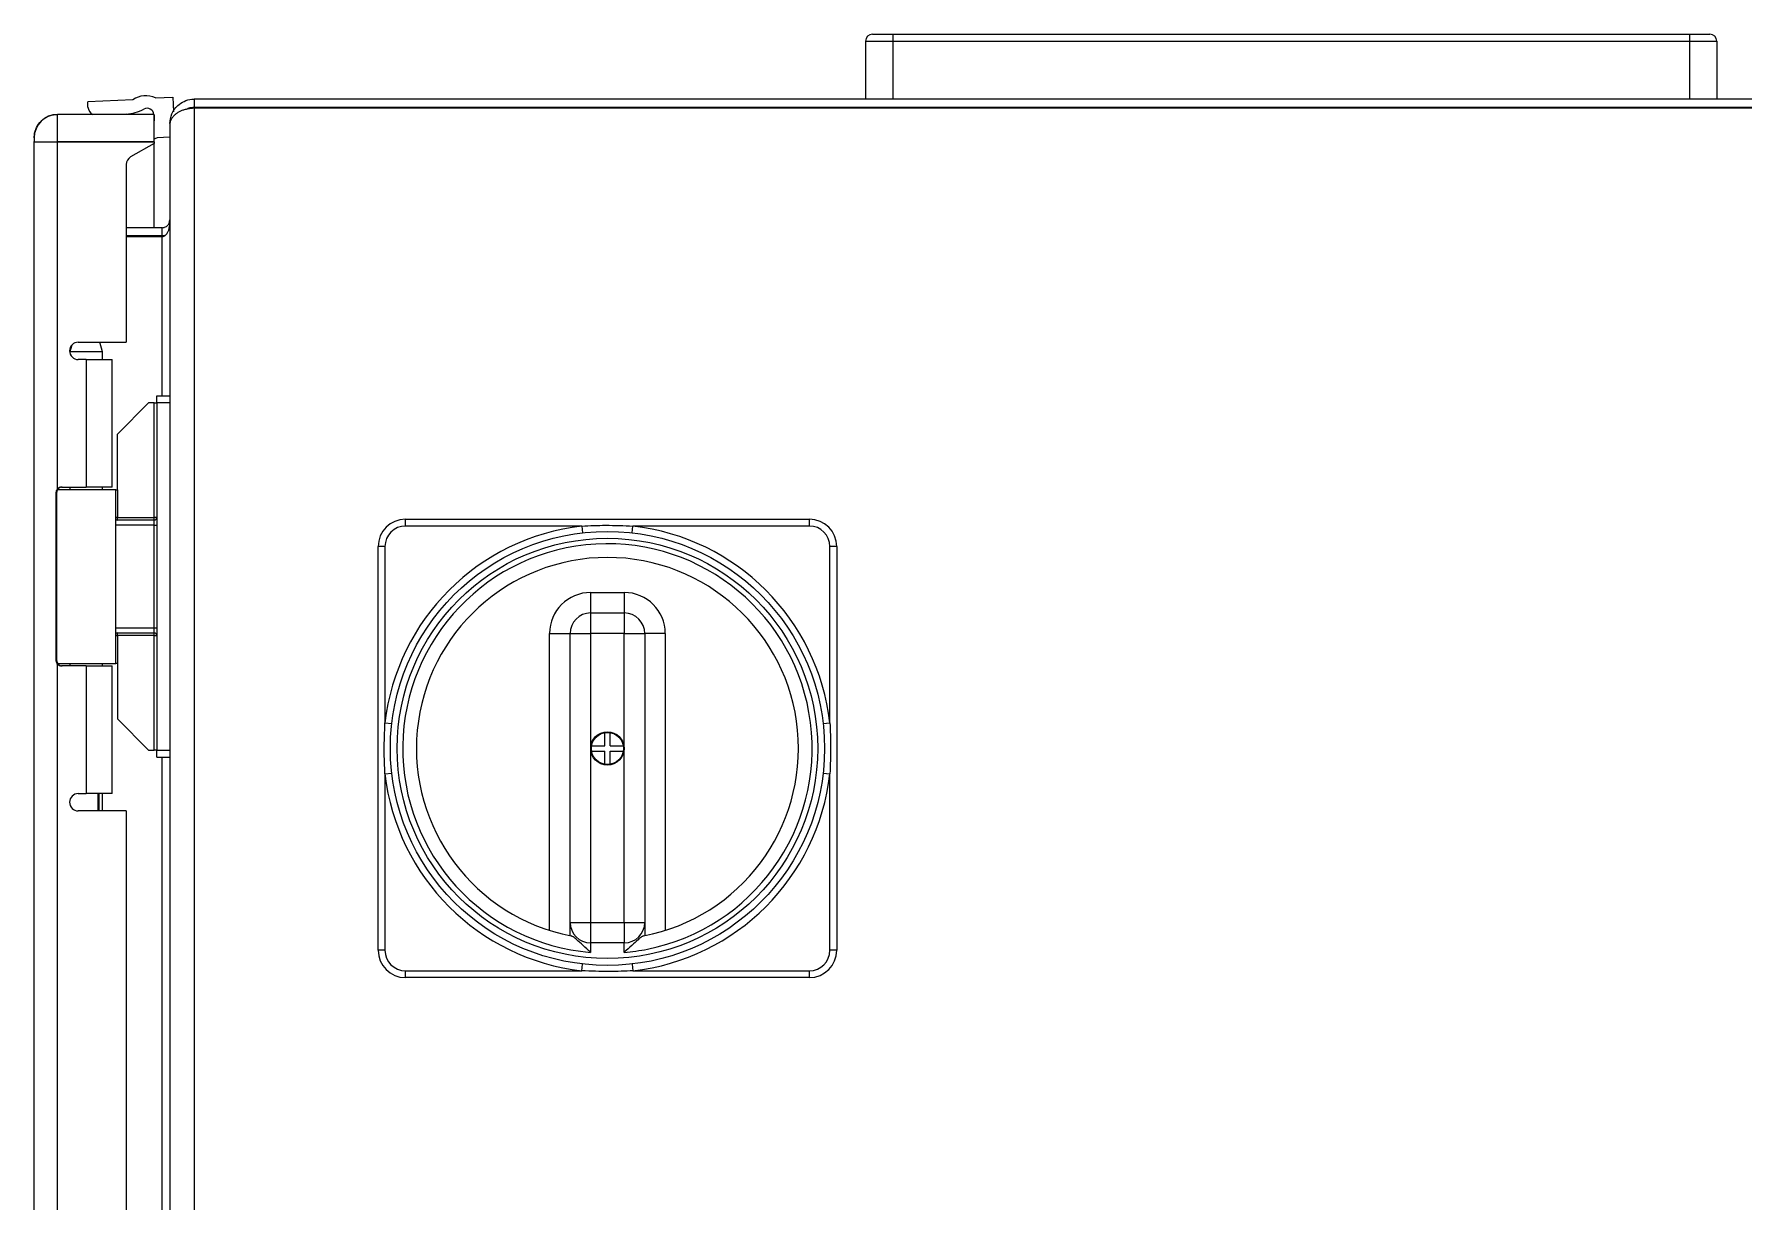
# Model space of a CAD drawing. Header units: millimetres. Extents: x 0 to 279, y 0 to 216.
# Drawn here: x 200.5 to 250.5, y 108.2 to 142.3 of the extents above; entities that cross this region are included whole.
import ezdxf

# ---------------------------------------------------------------- set-up
doc = ezdxf.new("R2010")
doc.units = ezdxf.units.MM

msp = doc.modelspace()

# ---------------------------------------------------------------- linework, layer by layer
at = {"color": 7, "linetype": 'Continuous', "lineweight": 25}
for p, q in [((224.858, 142.138), (225.658, 142.138)), ((224.858, 142.138), (224.858, 140.438)), ((225.658, 142.338), (225.658, 142.138)), ((225.658, 142.338), (248.958, 142.338)), ((225.658, 142.138), (225.658, 140.438)), ((225.658, 142.138), (248.958, 142.138)), ((248.958, 142.338), (248.958, 142.138)), ((248.958, 142.138), (249.758, 142.138)), ((248.958, 142.138), (248.958, 140.438)), ((249.758, 142.138), (249.758, 140.438)), ((203.424, 140.417), (202.107, 140.359)), ((202.113, 140.207), (202.107, 140.359)), ((204.089, 140.476), (204.592, 140.498)), ((204.592, 140.498), (204.611, 140.068)), ((205.224, 140.438), (205.224, 140.205)), ((254.815, 140.438), (205.224, 140.438)), ((205.224, 140.205), (254.815, 140.205)), ((205.224, 140.169), (205.224, 39.108)), ((254.815, 140.169), (205.224, 140.169)), ((212.741, 140.205), (212.741, 140.169)), ((223.415, 140.205), (223.415, 140.169)), ((201.226, 139.194), (201.226, 139.991)), ((204.046, 139.991), (201.226, 139.991)), ((203.231, 140.002), (202.992, 139.991)), ((204.046, 139.194), (204.046, 139.991)), ((204.046, 139.976), (204.053, 139.803)), ((204.508, 139.722), (204.508, 139.686)), ((204.508, 139.686), (204.508, 39.591)), ((200.54, 139.193), (200.54, 139.194)), ((200.54, 40.083), (200.54, 139.193)), ((200.54, 139.193), (201.226, 139.193)), ((201.226, 139.194), (204.046, 139.194)), ((201.226, 129.036), (201.226, 139.193)), ((201.226, 139.193), (204.046, 139.193)), ((204.046, 139.142), (203.36, 138.746)), ((204.046, 139.193), (204.046, 139.142)), ((204.046, 136.674), (204.046, 139.142)), ((204.508, 139.325), (204.14, 139.309)), ((203.233, 138.526), (203.233, 133.326)), ((204.279, 136.674), (203.233, 136.674)), ((204.279, 136.44), (204.279, 136.674)), ((204.279, 136.44), (203.233, 136.44)), ((204.279, 136.404), (203.233, 136.404)), ((204.046, 136.404), (204.046, 136.44)), ((201.637, 133.237), (201.584, 133.04)), ((201.584, 133.04), (201.584, 133.011)), ((202.534, 133.04), (201.584, 133.04)), ((201.831, 133.326), (203.233, 133.326)), ((202.534, 133.04), (202.458, 133.326)), ((202.534, 132.818), (202.534, 133.04)), ((202.059, 132.818), (201.831, 132.818)), ((202.059, 132.818), (202.059, 129.085)), ((202.059, 132.818), (202.826, 132.818)), ((202.826, 129.085), (202.826, 132.818)), ((203.887, 131.548), (202.973, 130.634)), ((204.051, 131.548), (203.887, 131.548)), ((204.051, 128.196), (204.051, 131.548)), ((204.051, 131.548), (204.127, 131.548)), ((204.127, 131.752), (204.508, 131.752)), ((204.127, 131.548), (204.127, 131.752)), ((204.508, 131.548), (204.127, 131.548)), ((204.127, 131.548), (204.127, 121.388)), ((202.973, 129.008), (202.973, 130.634)), ((201.338, 129.085), (202.059, 129.085)), ((201.584, 129.085), (201.584, 129.008)), ((202.826, 129.085), (202.059, 129.085)), ((202.534, 129.008), (202.534, 129.085)), ((201.185, 124.005), (201.185, 128.932)), ((201.185, 128.932), (201.202, 128.932)), ((201.202, 124.005), (201.202, 128.932)), ((202.93, 129.008), (201.207, 129.008)), ((202.93, 123.928), (202.93, 129.008)), ((202.93, 129.008), (202.973, 129.008)), ((202.973, 129.008), (202.973, 128.196)), ((204.051, 128.119), (202.93, 128.119)), ((202.973, 128.119), (202.973, 128.196)), ((202.973, 128.196), (204.051, 128.196)), ((204.127, 128.196), (204.051, 128.196)), ((204.051, 128.119), (204.051, 128.196)), ((204.051, 127.967), (204.051, 128.119)), ((211.401, 127.946), (211.401, 128.146)), ((211.401, 128.146), (223.215, 128.146)), ((223.215, 127.946), (223.215, 128.146)), ((204.051, 127.967), (204.127, 127.967)), ((204.051, 124.97), (204.051, 127.967)), ((216.56, 127.946), (211.401, 127.946)), ((216.56, 127.946), (216.583, 127.747)), ((218.033, 127.747), (218.055, 127.946)), ((223.215, 127.946), (218.055, 127.946)), ((210.601, 115.531), (210.601, 127.346)), ((210.801, 127.346), (210.601, 127.346)), ((210.801, 127.346), (210.801, 122.186)), ((223.815, 122.186), (223.815, 127.346)), ((224.015, 127.346), (223.815, 127.346)), ((224.015, 127.346), (224.015, 115.531)), ((216.816, 126.001), (216.816, 125.401)), ((216.816, 126.001), (217.8, 126.001)), ((217.8, 126.001), (217.8, 125.401)), ((216.816, 125.401), (216.816, 124.801)), ((216.816, 125.401), (217.8, 125.401)), ((217.8, 125.401), (217.8, 124.801)), ((202.93, 124.817), (204.051, 124.817)), ((202.973, 124.741), (202.973, 124.817)), ((204.051, 124.741), (202.973, 124.741)), ((202.973, 124.741), (202.973, 123.928)), ((204.051, 124.97), (204.127, 124.97)), ((204.051, 124.817), (204.051, 124.97)), ((204.051, 124.741), (204.051, 124.817)), ((204.051, 121.388), (204.051, 124.741)), ((204.051, 124.741), (204.127, 124.741)), ((215.616, 116.113), (215.616, 124.801)), ((215.616, 124.801), (216.216, 124.801)), ((216.216, 116.349), (216.216, 124.801)), ((216.216, 124.801), (216.816, 124.801)), ((216.816, 124.801), (216.816, 116.349)), ((217.8, 124.801), (216.816, 124.801)), ((217.8, 116.349), (217.8, 124.801)), ((217.8, 124.801), (218.4, 124.801)), ((218.4, 124.801), (218.4, 116.349)), ((219, 124.801), (218.4, 124.801)), ((219, 124.801), (219, 116.113)), ((201.202, 124.005), (201.185, 124.005)), ((201.188, 123.928), (202.93, 123.928)), ((201.226, 55.376), (201.226, 123.901)), ((202.059, 123.852), (201.338, 123.852)), ((201.584, 123.928), (201.584, 123.852)), ((202.059, 123.852), (202.059, 120.118)), ((202.059, 123.852), (202.826, 123.852)), ((202.534, 123.852), (202.534, 123.928)), ((202.826, 120.118), (202.826, 123.852)), ((202.973, 123.928), (202.93, 123.928)), ((202.973, 123.928), (202.973, 122.303)), ((202.973, 122.303), (203.887, 121.388)), ((210.801, 122.186), (210.999, 122.163)), ((223.616, 122.163), (223.815, 122.186)), ((217.228, 121.518), (217.228, 121.901)), ((217.388, 121.518), (217.388, 121.901)), ((203.887, 121.388), (204.051, 121.388)), ((204.127, 121.388), (204.051, 121.388)), ((204.127, 121.388), (204.508, 121.388)), ((204.127, 121.185), (204.127, 121.388)), ((204.127, 121.185), (204.508, 121.185)), ((216.845, 121.518), (217.228, 121.518)), ((216.845, 121.358), (217.228, 121.358)), ((217.228, 120.975), (217.228, 121.358)), ((217.388, 121.518), (217.771, 121.518)), ((217.388, 120.975), (217.388, 121.358)), ((217.388, 121.358), (217.771, 121.358)), ((210.801, 120.691), (210.999, 120.714)), ((210.801, 120.691), (210.801, 115.531)), ((223.616, 120.714), (223.815, 120.691)), ((223.815, 115.531), (223.815, 120.691)), ((201.831, 120.118), (202.059, 120.118)), ((202.826, 120.118), (202.059, 120.118)), ((202.416, 119.61), (202.416, 120.118)), ((202.44, 119.61), (202.44, 120.118)), ((202.531, 120.118), (202.531, 119.61)), ((203.233, 119.61), (201.831, 119.61)), ((203.233, 119.61), (203.233, 59.666)), ((216.216, 116.349), (216.816, 116.349)), ((216.216, 115.958), (216.216, 116.349)), ((216.816, 116.349), (216.816, 115.749)), ((216.816, 116.349), (217.8, 116.349)), ((217.8, 116.349), (217.8, 115.749)), ((217.8, 116.349), (218.4, 116.349)), ((218.4, 116.349), (218.4, 115.958)), ((210.801, 115.531), (210.601, 115.531)), ((217.8, 115.749), (216.816, 115.749)), ((216.816, 115.749), (216.816, 115.471)), ((217.8, 115.471), (217.8, 115.749)), ((224.015, 115.531), (223.815, 115.531)), ((216.56, 114.931), (216.583, 115.13)), ((218.033, 115.13), (218.055, 114.931)), ((211.401, 114.731), (211.401, 114.931)), ((211.401, 114.931), (216.56, 114.931)), ((223.215, 114.731), (211.401, 114.731)), ((218.055, 114.931), (223.215, 114.931)), ((223.215, 114.731), (223.215, 114.931))]:
    msp.add_line(p, q, dxfattribs=at)
at = {"color": 8, "linetype": 'Continuous', "lineweight": 25}
for p, q in [((213.841, 140.205), (213.841, 140.169)), ((222.316, 140.205), (222.316, 140.169)), ((204.279, 131.752), (204.279, 136.404)), ((202.973, 128.196), (202.93, 128.196)), ((204.051, 127.967), (202.93, 127.967)), ((202.93, 124.97), (204.051, 124.97)), ((202.93, 124.741), (202.973, 124.741)), ((204.279, 58.092), (204.279, 121.185))]:
    msp.add_line(p, q, dxfattribs=at)
at = {"color": 7, "linetype": 'Continuous', "lineweight": 25, "flags": 128}
for points in [[(204.046, 139.738), (204.049, 139.751), (204.053, 139.803)], [(204.14, 139.309), (204.069, 139.273), (204.046, 139.263)]]:
    msp.add_lwpolyline(points, dxfattribs=at)
at = {"color": 7, "linetype": 'Continuous', "lineweight": 25}
for radius in [6.35, 6.15, 0.49, 0.47]:
    msp.add_circle((217.308, 121.438), radius, dxfattribs=at)
for centre, radius, start, end in [((225.058, 142.138), 0.2, 90, 180), ((249.558, 142.138), 0.2, 0, 90), ((203.807, 139.879), 0.66, 64.7042, 125.4383), ((202.367, 140.218), 0.254, 182.5, 243.3237), ((203.18, 141.172), 1.172, 272.5, 298.7917), ((203.843, 139.967), 0.203, 6.7489, 118.7917), ((201.226, 139.305), 0.686, 90, 180), ((203.487, 138.526), 0.254, 120, 180), ((201.831, 133.072), 0.254, 90, 270), ((204.051, 128.196), 0.0762, 270, 0), ((211.401, 127.346), 0.8, 90, 180), ((223.215, 127.346), 0.8, 0, 90), ((217.308, 121.438), 6.55, 96.5535, 173.4465), ((211.401, 127.346), 0.6, 90, 180), ((217.308, 121.438), 6.55, 6.5535, 83.4465), ((223.215, 127.346), 0.6, 0, 90), ((217.308, 121.438), 5.988, 281.2713, 265.2851), ((217.308, 121.438), 5.588, 280.9127, 259.0873), ((216.816, 124.801), 1.2, 90, 180), ((217.8, 124.801), 1.2, 360, 90), ((216.816, 124.801), 0.6, 90, 180), ((217.8, 124.801), 0.6, 360, 90), ((204.051, 124.741), 0.0762, 0, 90), ((217.308, 121.438), 6.55, 186.5535, 263.4465), ((217.308, 121.438), 6.55, 276.5535, 353.4465), ((201.831, 119.864), 0.254, 90, 270), ((216.816, 116.349), 0.6, 180, 270), ((217.8, 116.349), 0.6, 270, 360), ((211.401, 115.531), 0.8, 180, 270), ((211.401, 115.531), 0.6, 180, 270), ((217.308, 121.438), 5.988, 274.7149, 281.2713), ((223.215, 115.531), 0.6, 270, 0), ((223.215, 115.531), 0.8, 270, 0)]:
    msp.add_arc(centre, radius, start, end, dxfattribs=at)
at = {"color": 8, "linetype": 'Continuous', "lineweight": 25}
for centre, start, end in [((202.974, 128.176), 219.8077, 268.7574), ((202.974, 124.76), 91.2426, 140.1923)]:
    msp.add_arc(centre, 0.0571, start, end, dxfattribs=at)
at = {"color": 7, "linetype": 'Continuous', "lineweight": 25}
for centre, start_param, end_param in [((201.338, 128.932), 4.712389, 5.535601), ((201.355, 128.932), 4.712389, 5.713323), ((201.355, 124.005), 0.569862, 1.570796), ((201.338, 124.005), 0.747584, 1.570796)]:
    msp.add_ellipse(centre, major_axis=(-0.153, 0), ratio=0.998243, start_param=start_param, end_param=end_param, dxfattribs=at)
for points, knots in [([(225.058, 142.338), (225.066, 142.338), (225.078, 142.338), (225.153, 142.338), (225.231, 142.338), (225.326, 142.338), (225.466, 142.338), (225.582, 142.338), (225.658, 142.338)], [0, 0, 0, 0, 0.239443, 0.369664, 0.5, 0.630221, 0.760557, 1, 1, 1, 1]), ([(248.958, 142.338), (249.033, 142.338), (249.15, 142.338), (249.29, 142.338), (249.385, 142.338), (249.463, 142.338), (249.537, 142.338), (249.55, 142.338), (249.558, 142.338)], [0, 0, 0, 0, 0.239443, 0.369664, 0.5, 0.630221, 0.760557, 1, 1, 1, 1]), ([(204.508, 139.722), (204.519, 139.818), (204.541, 140.009), (204.704, 140.237), (204.917, 140.383), (205.096, 140.434), (205.2, 140.438), (205.224, 140.438)], [0, 0, 0, 0, 0.279197, 0.555941, 0.748063, 0.941146, 1, 1, 1, 1]), ([(205.224, 140.169), (205.19, 140.168), (205.14, 140.166), (205.073, 140.158), (205.025, 140.15), (204.977, 140.139), (204.93, 140.127), (204.885, 140.112), (204.842, 140.095), (204.801, 140.076), (204.761, 140.055), (204.722, 140.031), (204.686, 140.005), (204.652, 139.977), (204.62, 139.947), (204.591, 139.913), (204.565, 139.877), (204.544, 139.839), (204.527, 139.8), (204.515, 139.757), (204.509, 139.719), (204.508, 139.695), (204.508, 139.686)], [0, 0, 0, 0, 0.081385, 0.122107, 0.163112, 0.204539, 0.246527, 0.288317, 0.330592, 0.373103, 0.416079, 0.463526, 0.511236, 0.559708, 0.608419, 0.664079, 0.720143, 0.776719, 0.833687, 0.89579, 0.963426, 1, 1, 1, 1]), ([(204.983, 140.135), (204.993, 140.143), (205.034, 140.172), (205.12, 140.198), (205.193, 140.203), (205.224, 140.205)], [0, 0, 0, 0, 0.1672157, 0.6522926, 1, 1, 1, 1]), ([(200.54, 139.305), (200.543, 139.351), (200.55, 139.474), (200.627, 139.664), (200.779, 139.841), (200.986, 139.966), (201.144, 139.983), (201.226, 139.991)], [0, 0, 0, 0, 0.128547, 0.343267, 0.557987, 0.772707, 1, 1, 1, 1]), ([(200.54, 139.305), (200.54, 139.304), (200.54, 139.302), (200.54, 139.288), (200.54, 139.273), (200.54, 139.255), (200.54, 139.229), (200.54, 139.208), (200.54, 139.194)], [0, 0, 0, 0, 0.239443, 0.370028, 0.5, 0.630585, 0.760557, 1, 1, 1, 1]), ([(204.279, 136.674), (204.292, 136.675), (204.32, 136.676), (204.366, 136.689), (204.424, 136.721), (204.492, 136.793), (204.501, 136.859), (204.508, 136.903)], [0, 0, 0, 0, 0.063124, 0.140199, 0.264644, 0.511747, 1, 1, 1, 1]), ([(204.508, 136.867), (204.501, 136.775), (204.493, 136.656), (204.431, 136.514), (204.384, 136.449), (204.329, 136.413), (204.298, 136.405), (204.281, 136.404), (204.279, 136.404)], [0, 0, 0, 0, 0.502015, 0.65275, 0.845279, 0.917384, 0.990204, 1, 1, 1, 1]), ([(204.376, 136.452), (204.373, 136.451), (204.343, 136.441), (204.309, 136.44), (204.279, 136.44)], [0, 0, 0, 0, 0.109577, 1, 1, 1, 1]), ([(201.185, 128.932), (201.187, 128.949), (201.191, 128.983), (201.21, 129.017), (201.224, 129.033), (201.226, 129.036)], [0, 0, 0, 0, 0.450828, 0.901681, 1, 1, 1, 1]), ([(201.226, 129.014), (201.218, 128.999), (201.204, 128.973), (201.203, 128.944), (201.202, 128.932)], [0, 0, 0, 0, 0.590352, 1, 1, 1, 1]), ([(216.56, 127.946), (216.792, 127.956), (217.29, 127.978), (217.789, 127.957), (218.055, 127.946)], [0, 0, 0, 0, 0.464709, 1, 1, 1, 1]), ([(201.226, 123.901), (201.216, 123.915), (201.195, 123.942), (201.186, 123.98), (201.186, 124.001), (201.185, 124.005)], [0, 0, 0, 0, 0.4498377, 0.8996061, 1, 1, 1, 1]), ([(201.202, 124.005), (201.204, 123.987), (201.206, 123.958), (201.22, 123.933), (201.226, 123.922)], [0, 0, 0, 0, 0.590392, 1, 1, 1, 1]), ([(210.801, 120.691), (210.79, 120.922), (210.769, 121.421), (210.789, 121.919), (210.801, 122.186)], [0, 0, 0, 0, 0.464709, 1, 1, 1, 1]), ([(223.815, 122.186), (223.825, 121.954), (223.847, 121.456), (223.826, 120.958), (223.815, 120.691)], [0, 0, 0, 0, 0.464709, 1, 1, 1, 1]), ([(216.816, 115.471), (216.815, 115.471), (216.74, 115.538), (216.599, 115.669), (216.429, 115.825), (216.311, 115.925), (216.268, 115.943), (216.25, 115.951)], [0, 0, 0, 0, 0.002459, 0.337898, 0.642617, 0.844438, 1, 1, 1, 1]), ([(218.366, 115.951), (218.347, 115.943), (218.305, 115.925), (218.187, 115.825), (218.017, 115.669), (217.875, 115.538), (217.801, 115.471), (217.8, 115.471)], [0, 0, 0, 0, 0.155562, 0.357383, 0.662102, 0.997541, 1, 1, 1, 1]), ([(218.055, 114.931), (217.824, 114.921), (217.325, 114.899), (216.827, 114.92), (216.56, 114.931)], [0, 0, 0, 0, 0.464709, 1, 1, 1, 1])]:
    msp.add_open_spline(points, degree=3, knots=knots, dxfattribs=at)

doc.saveas('drawing.dxf')
